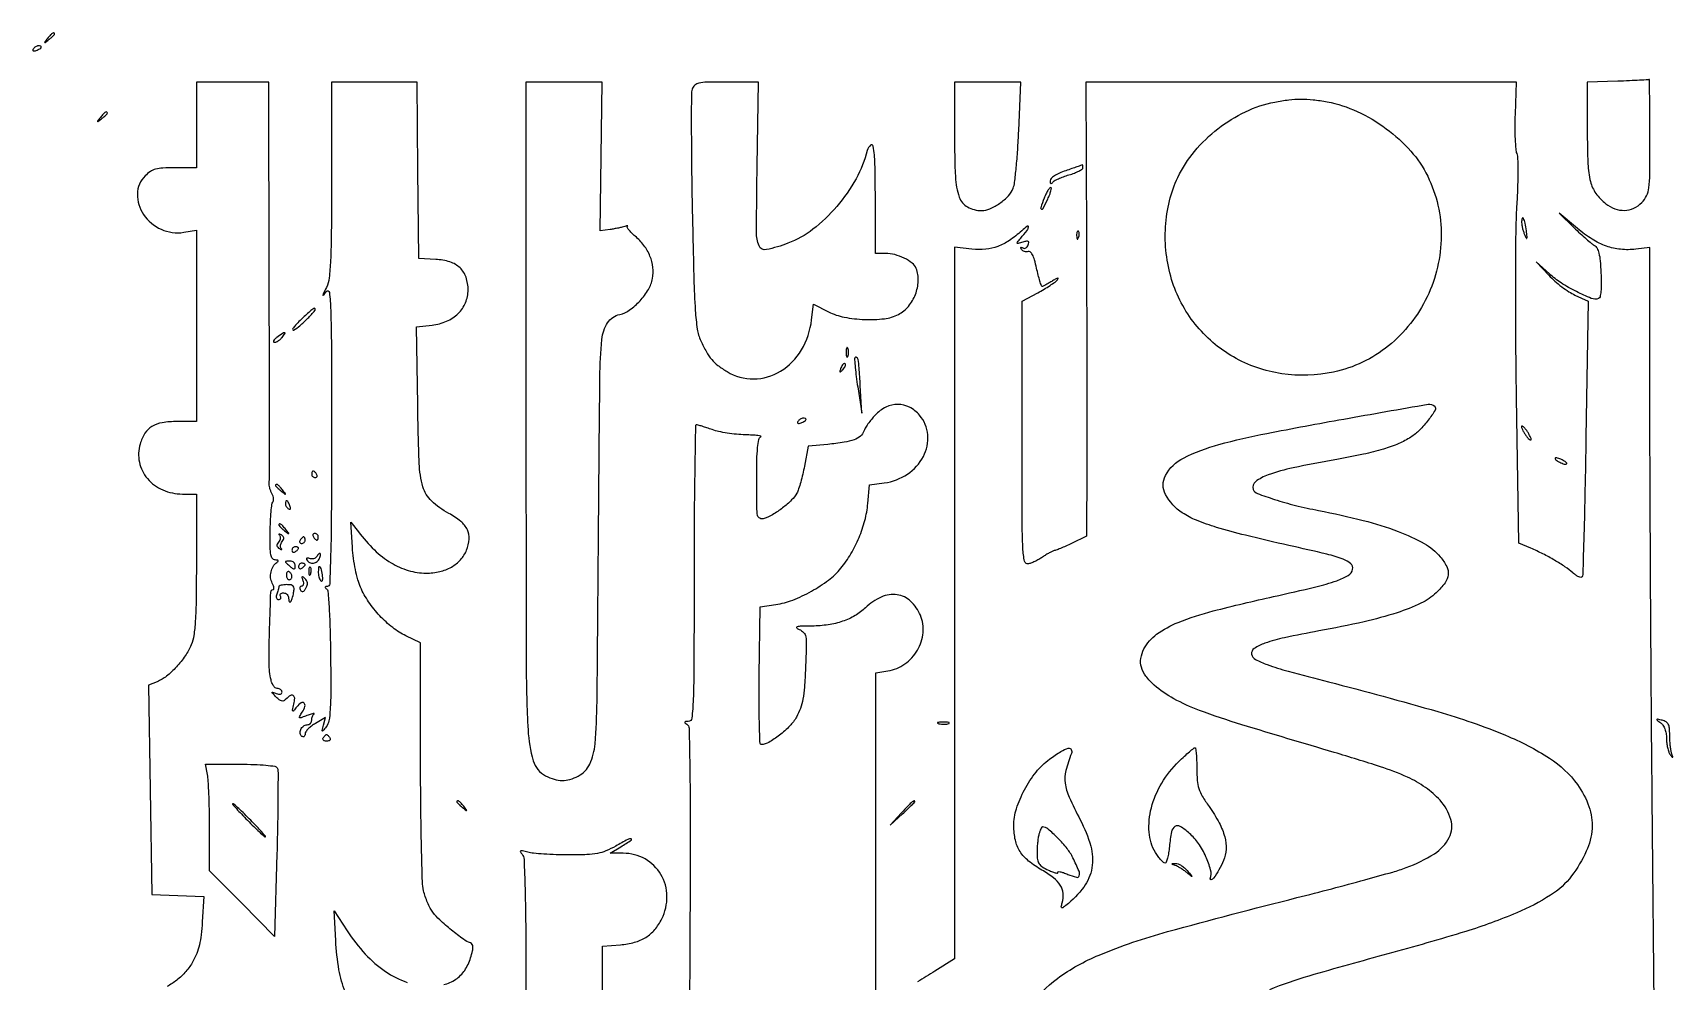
# Model space of a CAD drawing. Extents: x 130 to 894, y 104 to 894.
# Drawn here: x 130.4 to 628.7, y 606.2 to 893.9 of the extents above; entities that cross this region are included whole.
import ezdxf

# ---------------------------------------------------------------- set-up
doc = ezdxf.new("R2010")
doc.units = 0

msp = doc.modelspace()

# ---------------------------------------------------------------- linework, layer by layer
for points in [[(140.074729, 526.294777, 0.000011), (140.148965, 375.440163, 0.000341)], [(255.042386, 605.140161, 0.090825), (258.690222, 606.747277, 0.095522), (261.405447, 609.469041, 0.075803), (263.186922, 613.229554, 0.011947), (263.780121, 615.396498, 0.062606), (263.925642, 616.621265, 0.140953), (263.711311, 617.347854, 0.172207), (263.156031, 617.781323, -0.077791), (261.024232, 618.883097, -0.013171), (257.389956, 621.6957, -0.014844), (253.860853, 624.75775, -0.047255), (251.776528, 627.077394, -0.038005), (250.979173, 628.344677, -0.019105), (250.160848, 630.049944, -0.018854), (249.445106, 631.887041, -0.026484), (248.957475, 633.577394, -0.049232), (248.594031, 636.367887, -0.001887), (248.307948, 646.823093, -0.003365), (248.09912, 659.213402, -0.002364), (248.023857, 673.160794), (248, 708.821587), (243.563574, 710.969225, -0.054214), (239.568219, 713.469446, -0.038103), (235.66129, 717.06307, -0.037477), (232.267101, 721.294384, -0.046199), (229.80396, 725.710275, -0.036749), (228.982988, 728.009126, -0.017452), (228.251588, 731.068822, -0.016658), (227.681171, 734.464526, -0.017541), (227.349906, 737.83268), (226.866548, 745.5), (229.155642, 742.5, 0.037604), (234.006217, 737.04662, 0.05566), (239.066958, 733.13955, 0.063328), (244.311585, 730.798941, 0.073646), (249.710162, 730.003738, 0.056253), (253.83635, 730.472697, 0.072829), (257.382389, 731.851989, 0.079595), (260.146003, 734.065034, 0.086219), (261.9898, 736.975374, 0.081651), (262.768971, 740.306744, 0.129826), (262.215281, 743.164358, 0.109302), (260.209088, 745.710525, 0.047378), (256.608721, 748.126575, -0.064684), (251.354175, 751.921952, -0.135052), (248.746977, 756.197493, -0.060633), (247.616142, 763.295424, -0.005616), (247.159563, 781.097518), (246.819127, 804.719508), (251.531206, 805.250628, 0.074096), (255.917028, 806.418118, 0.091881), (259.417921, 808.768923, 0.098943), (261.664518, 812.060019, 0.100771), (262.454545, 815.940132, 0.081537), (261.825068, 819.774556, 0.123094), (260.006497, 822.609396, 0.113068), (256.93539, 824.409961, 0.061832), (252.620564, 825.202229), (247.5, 825.5), (247.233667, 852.25), (246.967333, 879), (233.983667, 879), (221, 879), (221, 849.45034, -0.001782), (220.942822, 833.406969, -0.010029), (220.709824, 824.838614, -0.016923), (220.280207, 819.552081, -0.084121), (219.451591, 816.70034, 0.001504), (218.482878, 814.682694, 0.111613), (218.403182, 814.330121, 0.702623), (218.51564, 814.289602, 0.004582), (219.451591, 815.44113, -0.668183), (220.351587, 815.181713, -0.019173), (220.752149, 809.757843, -0.008114), (220.960228, 798.893873, -0.000731), (221, 771.69113, -0.001106), (220.948287, 748.307753, -0.00573), (220.743077, 735.388141, -0.003027), (220.451744, 726.667599, -0.399151), (219.75, 725.984687, 0.04656), (219.28177, 725.935199, 0.268886), (219.10246, 725.776755, 0.273631), (219.152439, 725.545039, 0.047673), (219.5, 725.234687, -0.219214), (219.936317, 724.446475, -0.003558), (220.282838, 719.270567, -0.008027), (220.561895, 712.885796, -0.004147), (220.71638, 704.895151, -0.002708), (220.775903, 694.303335, -0.01517), (220.605065, 688.636075, -0.026308), (220.212502, 685.179288, -0.128123), (219.414601, 683.395151, -0.00312), (218.398067, 682.14229, -0.360919), (218.205133, 682.105148, -0.344403), (218.125789, 682.29029, -0.003006), (218.553243, 683.868574), (219.210043, 686.237148), (216.105022, 684.402966, 0.029693), (214.916482, 683.602113, 0.036177), (213.9121, 682.712949, 0.039172), (213.203667, 681.864219, 0.155546), (213, 681.225375, -0.075197), (212.928932, 680.7555, -0.152153), (212.719079, 680.450211, -0.187227), (212.407418, 680.355022, -0.120537), (212.043674, 680.473008, -0.229753), (211.503739, 681.323682, -0.133563), (211.6904, 682.544967, -0.118429), (212.503947, 683.608538, -0.172186), (213.606989, 684, 0.100772), (214.138581, 684.108239, 0.098336), (214.590803, 684.416146, 0.097527), (214.893742, 684.875977, 0.097331), (215, 685.416667, -0.048401), (215.055599, 685.98968, -0.048623), (215.220313, 686.540398, -0.053132), (215.462435, 686.990042, -0.115703), (215.75, 687.252772, 0.755146), (215.720877, 687.375658, 0.076759), (215.216669, 687.320638, 0.018071), (213.884903, 686.911524, 0.012305), (212.400981, 686.355014, -0.02387), (211.529899, 686.051115, -0.441592), (211.306709, 686.186038, -0.182533), (211.372873, 686.581646, -0.007862), (212.113126, 687.809536, 0.061698), (212.921753, 689.54966, 0.283152), (212.668434, 690.584403, 0.365076), (211.756145, 690.656407, 0.071728), (210.474329, 689.426999, -0.004973), (209.490706, 688.19307, -0.434358), (209.278157, 688.178528, -0.263282), (209.195232, 688.442217, -0.003213), (209.59307, 690.25, 0.046669), (209.827301, 692.044788, 0.264951), (209.397784, 692.866803, 0.294173), (208.521952, 692.866008, 0.053121), (207.192857, 691.792857, -0.077223), (206.510058, 691.293701, -0.167224), (205.874768, 691.200456, -0.120375), (205.173021, 691.518262, -0.031457), (204.242857, 692.346895, -0.002735), (203.099506, 693.514977, -0.196399), (203.000991, 693.760652, -0.514136), (203.131802, 693.852961, -0.006474), (204.25, 693.447049, 0.050295), (204.943769, 693.262004, 0.102778), (205.504069, 693.287059, 0.157346), (205.861574, 693.512023, 0.176037), (206, 693.893011, 0.13049), (205.887918, 694.315164, 0.100657), (205.572686, 694.674822, 0.088488), (205.10113, 694.916719, 0.074502), (204.545313, 695, -0.178035), (203.922157, 695.229151, -0.076549), (203.333916, 695.909058, -0.058721), (202.840958, 696.94771, -0.036958), (202.505732, 698.25, -0.045215), (202.069558, 703.211121, -0.006617), (202.23045, 713.323986, -0.001863), (202.591745, 724.312384, -0.399733), (203.285184, 724.989716, 0.32415), (203.499911, 725.149598, 0.107999), (203.536688, 725.563199, 0.060821), (203.378704, 726.18719, 0.030493), (203.03877, 726.927558, -0.097953), (202.542321, 728.55481, -0.07954), (202.648079, 730.37891, -0.080936), (203.311867, 732.049647, -0.10809), (204.427058, 733.234687, 0.062955), (204.773916, 733.542703, 0.343645), (204.787257, 733.776954, 0.209245), (204.526117, 733.938194, 0.032759), (203.908309, 733.984687, -0.243237), (203.101173, 734.41192, -0.108098), (202.628585, 735.557049, -0.040727), (202.413664, 737.821364, -0.006029), (202.408309, 742.417161, -0.007827), (202.49532, 745.694129, -0.011474), (202.683043, 748.571614, -0.007007), (202.927219, 750.954686, -0.168988), (203.214816, 751.548644, 0.164481), (203.417041, 751.957115, 0.061442), (203.424127, 752.605334, 0.052407), (203.255765, 753.370734, 0.042566), (202.923578, 754.142797, -0.02993), (202.550264, 754.95346, -0.026683), (202.259969, 755.834291, -0.027634), (202.085203, 756.655236, -0.070802), (202.077244, 757.261314, 0.031851), (202.141642, 758.257478, 0.000052), (202.155243, 775.834573, 0.000407), (202.1524, 795.562299, 0.000252), (202.118483, 818.75), (202, 879), (191, 879), (180, 879), (180, 866), (180, 853), (173.454545, 853, 0.012674), (169.795394, 852.907236, 0.053942), (167.638258, 852.5625, 0.079484), (166.040246, 851.839486, 0.050512), (164.454545, 850.545455, 0.19376), (162.114392, 845.050665, 0.155928), (163.962489, 838.846753, 0.137416), (169.347528, 834.322155, 0.147105), (176.150848, 833.408131), (180, 834.023635), (180, 805.011818), (180, 776), (174.222506, 776, 0.038407), (169.650501, 775.648289, 0.097998), (166.540664, 774.516901, 0.11651), (164.416637, 772.431305, 0.067969), (162.931512, 769.165744, 0.12599), (162.708967, 763.665339, 0.123527), (165.150131, 758.688583, 0.115944), (169.809728, 755.233036, 0.101942), (175.75, 754.003738), (180, 754), (180, 732.967881, -0.003028), (179.9337, 722.01984, -0.012616), (179.687375, 715.426401, -0.020311), (179.235743, 711.065221, -0.062919), (178.449319, 708.217881, -0.05189), (176.635688, 704.888846, -0.036003), (173.957749, 701.53975, -0.036613), (170.942047, 698.723958, -0.071499), (168.118714, 697.050005), (165.5, 695.96613), (166, 664.233065), (166.5, 632.5), (174.375919, 632.205669), (182.251838, 631.911338), (181.802934, 624.156779, -0.014711), (181.461572, 620.254026, -0.028873), (180.920805, 617.184704, -0.034455), (180.114192, 614.586428, -0.03555), (178.965105, 612.151702, -0.051809), (176.837073, 609.14272, -0.045279), (174.045192, 606.482717, -0.047978), (171.133195, 604.596295, -0.120314)], [(622.371621, 588.5), (621.685811, 661.915143, -0.000506), (621.423185, 693.444316, -0.000402), (621.201457, 727.486244, -0.000406), (621.046966, 759.039134, -0.001021), (621, 782.042306), (621, 828.754326), (616.739559, 828.274112, -0.053482), (612.112309, 828.249222, -0.060304), (607.77755, 829.227416, -0.055026), (603.491607, 831.310197, -0.034758), (599, 834.597347), (593.5, 839.241849), (598, 834.807086, 0.007104), (599.844174, 833.040588, 0.008042), (601.664143, 831.400037, 0.007426), (603.251681, 830.055634, 0.043253), (604.15453, 829.436161, -0.145463), (604.968582, 828.591576, -0.061106), (605.524089, 827.097787, -0.03678), (605.902104, 824.761979, -0.010385), (606.145983, 821.080484, -0.010619), (606.223022, 817.890136, -0.024707), (606.111896, 815.501888, -0.027153), (605.856719, 813.815695, -0.267242), (605.397454, 813.299151, -0.178153), (603.21536, 813.366506, -0.020883), (598.70521, 815.408946, -0.025897), (594.053079, 818.064967, -0.043663), (590.5, 820.810134), (586.5, 824.5), (590.34764, 820.357845, 0.025531), (592.11715, 818.637913, 0.01829), (594.25674, 816.895064, 0.018539), (596.422504, 815.38165, 0.037319), (598.252147, 814.386298), (602.309013, 812.556906), (601.606986, 771.106072, -0.001072), (601.302676, 755.157706, -0.001737), (600.967768, 741.599376, -0.000238), (600.622559, 729.5516, -0.13187), (600.41675, 728.865299, -0.299817), (600.067102, 728.702973, -0.065473), (599.396234, 728.894934, -0.048034), (598.545196, 729.365893, -0.028573), (597.628223, 730.07546, 0.029883), (595.228716, 731.922213, 0.016495), (592.098729, 733.898611, 0.015547), (588.552627, 735.831891, 0.015203), (584.867, 737.556418), (581.234001, 739.123531), (580.529726, 783.311765, -0.002182), (580.322254, 801.240039, -0.002417), (580.281147, 818.568549, -0.00224), (580.383825, 833.356656, -0.012489), (580.672482, 841.283295, 0.006482), (580.936093, 846.724151, 0.008653), (581.025813, 851.668904, 0.006396), (580.976541, 855.789839, 0.083937), (580.685864, 857.283295, -0.070355), (580.377148, 858.668818, -0.009047), (580.192244, 861.713192, -0.010424), (580.113125, 865.355008, -0.00852), (580.176108, 869.250976), (580.5, 879.001951), (515.165348, 879.000976), (449.830696, 879), (450.039506, 831.25, -0.000364), (450.111801, 811.41744, -0.000349), (450.156409, 791.313437, -0.000345), (450.171112, 773.583996, -0.001265), (450.14425, 762.348933), (450.040185, 741.197866), (445.555078, 739.026663, -0.005725), (443.779909, 738.192271, -0.007763), (442.156881, 737.48219, -0.005463), (440.787201, 736.92563, -0.08196), (440.284985, 736.817808, 0.098298), (439.840819, 736.707278, 0.013921), (438.996214, 736.280687, 0.015413), (438.014723, 735.710395, 0.012576), (437, 735.042182, -0.020645), (435.896349, 734.34067, -0.016207), (434.646875, 733.670181, -0.016492), (433.442543, 733.122043, -0.038238), (432.5, 732.812099, -0.425), (431.271798, 733.586371, -0.038544), (430.759405, 737.582572, -0.011956), (430.534988, 746.02872, -0.000663), (430.5, 772.402125), (430.5, 812.484258), (435.274888, 815.067017, 0.010191), (437.192756, 816.155494, 0.011152), (439.00703, 817.290168, 0.01065), (440.513184, 818.326122, 0.053351), (441.274888, 819.008335, 0.08918), (441.510891, 819.388213, 0.600633), (441.400657, 819.518095, 0.074231), (440.836815, 819.303983, 0.01099), (439.785183, 818.683447, -0.007097), (438.71147, 818.03856, -0.009894), (437.731701, 817.494513, -0.006704), (436.901821, 817.069098, -0.115582), (436.6069, 817, -0.322892), (436.385378, 817.159706, -0.005814), (435.915235, 818.628049, -0.012061), (435.412016, 820.417572, -0.00746), (434.903122, 822.542293, 0.01459), (434.26941, 825.03096, 0.047024), (433.64849, 826.620056, 0.088944), (433.018861, 827.458871, 0.286441), (432.36343, 827.585967, -0.08734), (431.815269, 827.47931, -0.079408), (431.244074, 827.560125, -0.081265), (430.737985, 827.811628, -0.098779), (430.377517, 828.198182, -0.03414), (430.162969, 828.60499, -0.277625), (430.188042, 828.805275, -0.33483), (430.364162, 828.851835, -0.041482), (430.740707, 828.660252, 0.142138), (431.187425, 828.536047, 0.12405), (431.657881, 828.660208, 0.102551), (432.081453, 829.023737, 0.072813), (432.388923, 829.571134, 0.055249), (432.586212, 830.324817, 0.318708), (432.409431, 830.671611, 0.177461), (431.893648, 830.739592, 0.020378), (430.743708, 830.43249, -0.006786), (429.315043, 830.009036, -0.349873), (429.065457, 830.114132, -0.303731), (429.09171, 830.403031, -0.005831), (430.097896, 831.617099, 0.011026), (432.020602, 833.986734, 0.131734), (432.473248, 835.064428, 0.666276), (432.112937, 835.27603, 0.02312), (430.404662, 833.864162, -0.035225), (426.658228, 830.917349, -0.060871), (423.136754, 829.10866, -0.065574), (419.473965, 828.282161, -0.048492), (415.315868, 828.306849), (410, 828.855494), (410, 720.902333), (410, 612.949171), (404.043753, 609.224585, -0.003472), (398.82665, 606.012382, -0.009394)], [(432.824669, 598.054219, -0.094222), (441.262979, 607.041532, -0.059418), (453.859964, 614.092853, -0.030813), (474.664063, 621.218899, -0.005681), (513.891701, 631.529975, 0.002627), (524.490525, 634.246793, 0.00308), (534.511455, 636.937718, 0.002715), (542.952533, 639.309612, 0.018903), (547.025921, 640.646675, 0.050285), (555.603153, 644.847761, 0.13795), (560.11182, 649.778734, 0.191629), (560.593601, 655.248523, 0.111433), (557.313455, 661.074803, 0.057005), (552.901195, 664.961834, 0.045916), (547.401615, 668.085482, 0.027799), (539.22132, 671.250707, 0.006577), (525.236154, 675.58377, -0.001985), (497.163775, 683.999746, -0.015694), (484.305005, 688.355747, -0.03468), (476.570711, 691.877989, -0.056024), (470.642616, 696.008925, -0.048196), (468.060886, 698.758392, -0.095288), (466.716476, 701.420682, -0.10978), (466.556531, 704.131268, -0.079543), (467.506668, 707.012895, -0.118602), (471.342624, 711.445612, -0.059441), (477.873802, 715.035704, -0.033526), (488.526769, 718.528571, -0.007834), (506.82209, 722.892218, 0.003894), (519.605761, 725.835011, 0.024791), (525.998336, 727.698287, 0.051536), (529.493621, 729.327481, 0.213506), (530.798102, 731.190142, 0.266224), (530.224038, 732.86543, 0.09108), (527.936873, 734.232178, 0.030829), (523.000319, 735.734041, 0.003405), (511.488546, 738.39168, -0.00462), (498.297949, 741.470659, -0.014601), (489.547361, 743.871316, -0.021536), (483.427116, 746.036411, -0.050422), (479.135087, 748.291906, -0.123188), (474.036184, 753.864367, -0.252224), (474.026016, 759.615258, -0.155354), (479.504285, 764.929277, -0.04959), (490.248102, 769.008126, -0.017341), (504.775125, 772.395129, -0.004636), (528.108774, 776.764431, -0.000845), (553.703482, 781.267341, -0.244149), (555.696735, 780.636598, -0.34906), (555.835138, 779.42485, -0.024747), (553.757891, 776.436455, -0.031461), (551.095687, 773.399989, -0.052006), (548.455544, 771.246778, -0.04581), (544.820637, 769.314085, -0.026197), (540.139252, 767.633044, -0.02014), (534.058908, 766.066911, -0.009163), (526, 764.487802, 0.00752), (512.743347, 761.935404, 0.034663), (505.222005, 759.816944, 0.074387), (501.340614, 757.734945, 0.335934), (500.669886, 755.417879, 0.213791), (501.910413, 754.182921, 0.012331), (507.097244, 752.364197, 0.017511), (513.445967, 750.555304, 0.013389), (520.5, 749.009166, -0.014999), (534.030733, 745.997728, -0.028703), (544.637938, 742.642247, -0.035993), (552.51523, 738.974837, -0.091154), (557.369739, 734.972437, -0.056012), (559.341653, 732.011984, -0.147062), (559.802924, 729.528784, -0.133511), (558.829834, 727.048069, -0.042799), (556.18241, 724.058742, -0.079938), (551.525228, 720.866459, -0.03148), (544.278624, 717.985338, -0.023579), (534.255177, 715.229251, -0.009991), (520.590396, 712.442148, 0.006924), (510.177748, 710.384789, 0.03116), (504.201518, 708.722981, 0.059579), (500.923631, 707.129326, 0.307325), (500.173042, 705.368365, 0.225596), (501.332166, 703.80231, 0.036435), (504.896, 702.223505, 0.020031), (511.206339, 700.242901, 0.003338), (523.5, 697.006752, -0.007525), (556.669723, 687.977547, -0.027651), (577.197719, 680.805726, -0.044753), (590.524288, 673.85343, -0.09367), (598.992604, 665.851513, -0.071575), (602.516253, 659.148919, -0.101333), (603.448261, 652.493144, -0.093034), (601.697816, 645.591329, -0.052287), (597.248765, 638.142113, -0.092433), (590.882797, 632.287489, -0.03939), (580.577387, 626.915854, -0.026039), (565.127423, 621.28156, -0.008204), (541.5, 614.456212, 0.004159), (517.551541, 607.747513, 0.026167), (505.565072, 603.591291, 0.053731)], [(386.167977, 597.809179), (386.133421, 648.784686), (386.098865, 699.760193), (389.836925, 700.357933, 0.115203), (394.937025, 702.442199, 0.106404), (398.762048, 706.619276, 0.108444), (400.482752, 711.929181, 0.123944), (399.690335, 717.197321, 0.106322), (396.712571, 721.478087, 0.154895), (392.591494, 723.437499, 0.141708), (387.811203, 722.73915, 0.083923), (383, 719.48943, -0.057854), (379.847212, 717.112839, -0.050161), (376.081929, 715.385475, -0.045766), (371.718278, 714.324973, -0.034226), (366.782119, 713.936614, 0.004635), (363.485848, 713.872794, 0.056492), (362.237619, 713.694992, 0.594229), (362.157818, 713.374607, 0.090715), (362.87783, 712.92155, -0.108978), (364.23415, 711.998012, -0.14919), (364.885626, 710.682099, -0.047889), (365.053929, 708.203516, -0.003318), (364.811864, 701.198534, -0.007683), (364.48287, 695.386387, -0.027686), (364.011987, 691.706473, -0.041203), (363.260919, 688.938759, -0.041195), (362.066148, 686.331483, -0.064528), (360.040474, 683.615959, -0.034883), (356.931255, 680.826339, -0.033478), (353.67604, 678.625022, -0.132405), (351.363845, 677.999036, -0.404543), (351.017711, 678.333143, -0.001672), (350.838353, 684.135709, -0.006461), (350.739647, 690.879856, -0.003874), (350.787996, 698.89119), (351.075991, 719.784308), (355.787996, 720.480209, 0.055838), (360.931001, 721.838381, 0.034553), (366.595403, 724.496948, 0.034667), (371.798866, 727.885376, 0.059522), (375.526211, 731.466682, 0.038052), (378.59686, 735.856306, 0.034851), (381.069154, 740.788338, 0.035102), (382.816394, 745.976986, 0.040146), (383.724554, 751.131642), (384.256313, 756.763284), (388.713311, 757.374183, 0.112725), (395.753124, 760.029773, 0.127074), (400.57949, 765.392765, 0.142286), (401.888127, 771.938722, 0.154754), (399.411106, 777.923275, 0.099871), (396.378827, 780.336533, 0.118351), (392.827938, 781.196177, 0.115152), (389.19906, 780.356532, 0.09094), (385.952437, 777.949084, 0.017664), (384.818563, 776.645897, 0.017158), (383.767986, 775.253548, 0.017348), (382.930134, 773.967406, 0.05891), (382.518108, 773.057055, -0.144748), (381.504461, 771.558853, -0.085247), (379.61182, 770.479263, -0.049363), (376.51618, 769.689964, -0.013762), (371.54607, 769.073101), (365.59214, 768.5), (364.491001, 762.5, -0.011553), (363.980703, 760.040884, -0.011631), (363.358366, 757.613503, -0.011507), (362.718761, 755.525513, -0.045086), (362.181502, 754.290648, -0.073345), (360.596001, 752.191594, -0.028838), (357.863787, 749.796231, -0.02901), (354.830817, 747.7028, -0.062891), (352.25, 746.548679, -0.180591), (350.981228, 746.627991, -0.245414), (350.281371, 747.511871, -0.04498), (350.035952, 749.995199, -0.002152), (350, 758.349279, -0.005255), (350.062536, 764.298842, -0.018733), (350.285133, 768.100699, -0.022615), (350.639315, 770.592997, -0.255577), (351.25, 771.337719, 0.70572), (351.241563, 771.539248, 0.042165), (350.370313, 771.730026, 0.019462), (348.720804, 771.882825, 0.008245), (346.5, 771.964945, -0.019139), (343.909973, 772.117269, -0.01453), (341.0875, 772.47501, -0.014752), (338.455907, 772.966488, -0.032925), (336.5, 773.528836, 0.005213), (334.913278, 774.081852, 0.006871), (333.454688, 774.551001, 0.005122), (332.227387, 774.913517, 0.064312), (331.75, 774.984944, 0.414889), (331.44266, 774.689019, 0.000274), (331.220312, 761.776827, 0.002606), (331.053893, 747.25422, 0.001562), (331, 730, -0.00072), (330.959958, 702.207736, -0.008994), (330.740193, 691.678486, -0.015792), (330.337823, 685.975503, -0.38213), (329.25, 684.984687, 0.019475), (328.445918, 684.946307, 0.239571), (328.193086, 684.788877, 0.370395), (328.232324, 684.554472, 0.03247), (328.75807, 684.170682, -0.249981), (329.466454, 682.919634, -0.00214), (329.706523, 671.499536, -0.004423), (329.838848, 654.735021, -0.000856), (329.75807, 624.435995, -0.000484), (329.555529, 586.549819, -0.007562)], [(303.095087, 582.134419), (303.198939, 616.768837), (308.640941, 617.22013, 0.046407), (312.931059, 617.980807, 0.072974), (316.351529, 619.483423, 0.077493), (319.05431, 621.826768, 0.05984), (321.201968, 625.088454, 0.119422), (322.776725, 631.967676, 0.130393), (320.938425, 638.558574, 0.133337), (316.122, 643.269846, 0.127531), (309.5, 645), (305.5, 645.007476), (308.75, 646.98904, 0.006453), (311.964212, 649.006141, 0.699621), (311.883592, 649.360851, 0.156045), (310.871725, 649.173346, 0.005201), (307.25, 647.179604, -0.028544), (304.274715, 645.71826, -0.053452), (301.710256, 644.945516, -0.038055), (298.512264, 644.592962, -0.008432), (293, 644.5, -0.007744), (289.148461, 644.559659, -0.008589), (285.431514, 644.738784, -0.008063), (282.270211, 644.996865, -0.043407), (280.575368, 645.312882, 0.008065), (278.949369, 645.736687, 0.141899), (278.411084, 645.713485, 0.477775), (278.309549, 645.439069, 0.038941), (278.817054, 644.720437, -0.164838), (279.419357, 643.148883, -0.003064), (279.716492, 634.181164, -0.005328), (279.922036, 621.601004, -0.00146), (279.976801, 601.767647, -0.001059)], [(225.219489, 602.909243, -0.056047), (223.26974, 609.669344, -0.028243), (222.273415, 618.5), (221.769983, 627.5), (225.707951, 621.5, 0.041486), (231.263736, 614.396409, 0.056965), (237.40751, 609.112149, 0.064413), (243.908953, 605.827002, 0.081372)]]:
    msp.add_lwpolyline(points, format="xyb")
for points in [[(134.872445, 892.25, 0.001576), (133.99236, 891.120493, 0.377591), (134, 891, 0.377591), (134.120493, 890.99236, 0.001576), (135.25, 891.872445, 0.012436), (135.920402, 892.425681, 0.017649), (136.485938, 892.952641, 0.013803), (136.91885, 893.410139, 0.184603), (137, 893.622445, 0.307699), (136.806605, 893.90695, 0.241985), (136.426111, 893.869516, 0.065617), (135.76332, 893.306759, 0.017685)], [(130.507079, 889.011454, 0.1144), (130.393111, 888.674071, 0.32948), (130.512472, 888.474315, 0.155351), (130.868281, 888.443138, 0.036408), (131.448062, 888.618443, 0.029964), (132.51997, 889.105273, 0.168622), (132.942608, 889.558518, 0.444011), (132.798253, 889.882327, 0.079093), (132.059017, 890, 0.088797), (131.65395, 889.927491, 0.053277), (131.21498, 889.709615, 0.051183), (130.810572, 889.389589, 0.061454)], [(280, 777.45034, 0.000471), (280.071022, 702.011455, 0.013211), (280.626489, 682.391429, 0.057225), (282.216465, 673.075782, 0.205359), (285.967267, 668.516927, 0.044561), (288.592187, 667.443498, 0.072818), (290.963661, 667.075995, 0.074), (293.313875, 667.405669, 0.047575), (295.872493, 668.434063, 0.167365), (299.332822, 672.06103, 0.086358), (300.951672, 678.197157, 0.018851), (301.566164, 691.000092, 0.000685), (302, 739.794503, -0.000583), (302.431419, 789.456239, -0.020925), (303.025209, 800.931924, -0.120862), (304.778458, 805.982932, -0.199114), (308.446375, 808.508778, 0.10386), (311.458099, 809.842718, 0.051359), (314.598793, 812.633945, 0.050901), (317.157555, 816.071338, 0.088415), (318.41318, 819.3889, 0.076596), (318.523335, 822.771734, 0.067307), (317.63213, 826.194027, 0.06378), (315.800551, 829.418674, 0.056899), (313.151955, 832.218685, -0.018285), (312.007625, 833.255347, -0.033168), (311.164077, 834.19445, -0.040728), (310.674187, 834.935497, -0.411012), (310.76598, 835.258098, 0.117362), (310.873346, 835.357583, 0.633034), (310.843757, 835.407071, 0.045821), (310.539522, 835.349074, 0.008719), (310, 835.183722, -0.021435), (309.222427, 834.966877, -0.007008), (308.059375, 834.712791, -0.006969), (306.758575, 834.466487, -0.007813), (305.5, 834.266515), (302.5, 833.837796), (302.786511, 856.418898), (303.073023, 879), (291.536511, 879), (280, 879)], [(330.444509, 876.825163, 0.076069), (330.182337, 875.152638, 0.001083), (330.167334, 864.985856, 0.002976), (330.245793, 853.174943, 0.001954), (330.470245, 839.575163, 0.001334), (330.937559, 819.330267, 0.009947), (331.376475, 809.720147, 0.020342), (331.983902, 804.022673, 0.071618), (333.03466, 800.5, 0.019154), (334.768553, 797.096512, 0.049084), (336.345051, 794.829165, 0.053307), (338.252553, 793.021163, 0.02617), (341.017684, 791.130319, 0.140604), (349.08614, 788.914012, 0.135601), (357.229882, 791.263365, 0.122686), (363.596903, 797.748283, 0.103918), (366.671429, 806.873547), (367.232429, 811.610311), (371.785692, 809.305155, 0.069404), (376.57967, 807.662778, 0.038617), (382.726831, 806.957224, 0.038741), (388.737777, 807.199969, 0.090104), (393.032733, 808.516927, 0.101187), (396.04958, 810.951233, 0.081158), (398.156986, 814.562795, 0.081329), (399.00225, 818.649687, 0.102369), (398.378819, 822.455198, 0.137074), (397.184309, 824.063382, 0.051587), (394.781374, 825.5579, 0.049318), (391.868679, 826.63688, 0.06414), (389.04966, 827), (386, 827), (386, 844, 0.005794), (385.880463, 854.315079, 0.03702), (385.373341, 859.516921, 0.578855), (384.519673, 859.828686, 0.158552), (383.536471, 858.25, -0.066929), (380.149135, 849.674452, -0.04921), (374.303294, 841.27799, -0.049899), (367.057027, 834.327721, -0.076854), (359.497068, 830.084787, -0.034498), (352.978111, 828.146153, -0.368127), (350.713566, 829.340619, -0.09674), (349.94318, 833.4105, -0.002144), (350.145924, 853.5), (350.51263, 879), (340.823703, 879, 0.004455), (334.880343, 878.947045, 0.047218), (332.475065, 878.676073, 0.13443), (331.21388, 878.02938, 0.131347)], [(410, 862.95034, 0.010756), (410.274475, 850.192115, 0.075309), (411.467331, 844.099922, 0.179677), (413.974638, 841.118596, 0.129717), (418.213753, 840, 0.105061), (420.782356, 840.545743, 0.04875), (423.762505, 842.236782, 0.048678), (426.374266, 844.485448, 0.099811), (427.811383, 846.758843, 0.061175), (428.254339, 848.549049, 0.00585), (428.742923, 853.027598, 0.007389), (429.185553, 858.401041, 0.005764), (429.512752, 864.25), (430.167422, 879), (420.083711, 879), (410, 879)], [(611.25, 879.254932), (602, 878.924948), (602, 864.412814, 0.009233), (602.188847, 854.186683, 0.052416), (602.956607, 848.803455, 0.094056), (604.613753, 845.227588, 0.070807), (607.614879, 842.088296, 0.078387), (610.378462, 840.542237, 0.097079), (613.283785, 840.073209, 0.10008), (616.083201, 840.737507, 0.088458), (618.545455, 842.454545, 0.084595), (619.976003, 844.472805, 0.081607), (620.680052, 846.87618, 0.028435), (620.952016, 851.037573, 0.002101), (621, 862.454545, 0.001336), (620.982063, 869.168256, 0.002269), (620.926563, 874.785057, 0.00027), (620.852364, 879.745361, 0.629798), (620.75, 879.792458, -0.159749), (620.524861, 879.703565, -0.000676), (617.85625, 879.548948, -0.003209), (614.814022, 879.396396, -0.002006)], [(523.11351, 872.99472, -0.062768), (532.183855, 870.090456, -0.050591), (540.988564, 864.856298, -0.051143), (548.460884, 858.038367, -0.068546), (553.573511, 850.436827, -0.116689), (557.684922, 832.296427, -0.110021), (553.382389, 813.80494, -0.110579), (541.666804, 798.957381, -0.118902), (525.028467, 791.006041, -0.089236), (509.291773, 790.516279, -0.093529), (494.65222, 795.586427, -0.094835), (483.020875, 805.564173, -0.094728), (475.890234, 819.13547, -0.045256), (474.26119, 826.992669, -0.04376), (474.045989, 835.105141, -0.044655), (475.235524, 842.965522, -0.05208), (477.778038, 850.073659, -0.061903), (482.860053, 857.981005, -0.05382), (489.945305, 864.829243, -0.053937), (498.311466, 869.994141, -0.062834), (507.176294, 872.929997, -0.017995), (511.459174, 873.613796, -0.029577), (515.120389, 873.845486, -0.029464), (518.793281, 873.643829, -0.017689)], [(150.872445, 868.25, 0.001576), (149.99236, 867.120493, 0.377591), (150, 867, 0.377591), (150.120493, 866.99236, 0.001576), (151.25, 867.872445, 0.012436), (151.920402, 868.425681, 0.017649), (152.485938, 868.952641, 0.013803), (152.91885, 869.410139, 0.184603), (153, 869.622445, 0.307699), (152.806605, 869.90695, 0.241985), (152.426111, 869.869516, 0.065617), (151.76332, 869.306759, 0.017685)], [(443.755249, 852.103572, 0.02306), (441.822037, 851.349237, 0.040545), (440.316684, 850.528452, 0.050678), (439.315607, 849.716434, 0.20134), (439.020562, 849, 0.035762), (439.065647, 848.424656, 0.222644), (439.225374, 848.184981, 0.327638), (439.458219, 848.205622, 0.059578), (439.765313, 848.548685, -0.113666), (440.298237, 849.028806, -0.019075), (441.532623, 849.653997, -0.02003), (443.068977, 850.286633, -0.016592), (444.75, 850.838826, 0.019501), (446.378281, 851.384207, 0.028936), (447.751562, 851.997564, 0.028326), (448.763599, 852.596729, 0.24992), (449, 853.040142, 0.024745), (448.98227, 853.39818, 0.049846), (448.926562, 853.675028, 0.086951), (448.845241, 853.834472, 0.380843), (448.75, 853.853572, -0.047697), (448.551537, 853.761464, -0.00055), (447.179667, 853.279109, -0.001678), (445.591808, 852.72875, -0.001094)], [(437.236628, 843.815943, 0.006544), (436.165339, 840.861296, 0.431294), (436.390451, 840.428508, 0.358663), (436.894522, 840.648767, 0.006282), (438.304597, 843.512557, 0.016859), (438.888156, 844.850609, 0.03136), (439.254527, 845.975564, 0.038847), (439.397374, 846.785895, 0.442869), (439.203059, 847, 0.230675), (438.837759, 846.821997, 0.027684), (438.310029, 846.064683, 0.02843), (437.752676, 845.035685, 0.019662)], [(582.070285, 836.416667, 0.033859), (582.162243, 835.538588, 0.018335), (582.387387, 834.475521, 0.018189), (582.697114, 833.405443, 0.027282), (583.051082, 832.5, 0.018954), (583.505835, 831.59383, 0.641362), (583.688361, 831.607139, 0.115504), (583.750392, 832.091151, 0.00475), (583.553174, 833.844289, 0.022287), (583.155538, 836.216348, 0.078229), (582.601791, 837.657717, 0.661444), (582.217015, 837.610971, 0.079617)], [(447.078947, 832.416667, 0.018894), (447.137993, 831.670344, 0.168741), (447.279315, 831.37858, 0.470617), (447.461564, 831.395823, 0.054073), (447.683114, 831.8125, 0.051402), (447.839148, 832.359369, 0.05415), (447.876576, 832.916927, 0.060344), (447.797407, 833.402231, 0.126455), (447.604167, 833.729167, 0.296942), (447.385309, 833.77538, 0.208169), (447.200665, 833.592839, 0.077125), (447.089945, 833.112848, 0.028489)], [(211.5, 806.683513, 0.010515), (210.084798, 805.212391, 0.036408), (209.2625, 804.179179, 0.274072), (209.240532, 803.838658, 0.419113), (209.5, 803.756553, 0.056241), (211.429355, 805.075492, 0.021313), (213.810425, 807.314371, 0.012632), (215.978441, 809.649604, 0.427317), (215.92061, 810.331194, 0.346866), (215.620198, 810.334417, 0.008215), (214.448554, 809.399559, 0.014548), (213.063823, 808.18754, 0.008916)], [(204.44113, 801.531803, 0.027143), (203.769683, 800.964145, 0.079596), (203.401426, 800.485547, 0.239048), (203.393102, 800.184973, 0.282417), (203.627555, 800.031803, 0.10323), (204.148241, 800.125226, 0.042752), (204.789577, 800.449967, 0.039927), (205.440337, 800.928422, 0.041094), (206, 801.5, 0.021517), (206.886548, 802.66693, 0.598434), (206.748487, 802.937471, 0.158883), (206.106054, 802.742445, 0.009424)], [(377.157895, 797, 0.017491), (377.189089, 796.10856, 0.078554), (377.306058, 795.601562, 0.447206), (377.474999, 795.540618, 0.174857), (377.662281, 795.75, 0.057986), (377.818615, 796.320008, 0.037979), (377.87034, 797, 0.037979), (377.818615, 797.679992, 0.057986), (377.662281, 798.25, 0.174857), (377.474999, 798.459382, 0.447206), (377.306058, 798.398438, 0.078554), (377.189089, 797.89144, 0.017491)], [(375.564293, 792.293128, 0.008399), (375.21821, 791.336218, 0.286372), (375.270328, 791.111181, 0.400052), (375.463552, 791.106486, 0.011214), (376.124088, 791.733333, 0.043285), (376.558688, 792.246577, 0.063152), (376.837219, 792.768815, 0.082976), (376.927901, 793.220211, 0.20742), (376.806872, 793.526461, 0.278911), (376.538684, 793.59249, 0.120343), (376.210949, 793.395085, 0.070189), (375.866277, 792.940734, 0.036269)], [(379.803744, 795.316531, 0.132895), (379.689074, 794.713263, 0.004949), (379.890078, 792.389856, 0.008665), (380.20537, 789.624497, 0.005952), (380.654473, 786.5), (381.901729, 778.5), (381.426079, 786.941452, 0.00402), (381.080662, 792.303654, 0.029752), (380.744128, 794.841153, 0.211529), (380.309371, 795.465515, 0.441887)], [(362.507079, 776.011454, 0.1144), (362.393111, 775.674071, 0.32948), (362.512472, 775.474315, 0.155351), (362.868281, 775.443138, 0.036408), (363.448062, 775.618443, 0.029964), (364.51997, 776.105273, 0.168622), (364.942608, 776.558518, 0.444011), (364.798253, 776.882327, 0.079093), (364.059017, 777, 0.088797), (363.65395, 776.927491, 0.053277), (363.21498, 776.709615, 0.051183), (362.810572, 776.389589, 0.061454)], [(582.031803, 774.44113, 0.08984), (582.137147, 773.954015, 0.021922), (582.485547, 773.20625, 0.021763), (582.967477, 772.371088, 0.02017), (583.531803, 771.55887, 0.020752), (584.09506, 770.875104, 0.058084), (584.559375, 770.464404, 0.190929), (584.835289, 770.399555, 0.38158), (584.968197, 770.55887, 0.08984), (584.862853, 771.045985, 0.021922), (584.514453, 771.79375, 0.021763), (584.032523, 772.628912, 0.02017), (583.468197, 773.44113, 0.020752), (582.90494, 774.124896, 0.058084), (582.440625, 774.535596, 0.190929), (582.164711, 774.600445, 0.38158)], [(593, 764, 0.026766), (593.647707, 763.628962, 0.024204), (594.353125, 763.315379, 0.024967), (595.012663, 763.096832, 0.067616), (595.5, 763.030626, 0.190341), (595.732273, 763.122372, 0.335455), (595.765625, 763.315379, 0.102785), (595.514186, 763.625641, 0.027796), (595, 764, 0.026766), (594.352293, 764.371038, 0.024204), (593.646875, 764.684621, 0.024967), (592.987337, 764.903168, 0.067616), (592.5, 764.969374, 0.190341), (592.267727, 764.877628, 0.335455), (592.234375, 764.684621, 0.102785), (592.485814, 764.374359, 0.027796)], [(215, 760, 0.105053), (215.081062, 759.618444, 0.099167), (215.311086, 759.29375, 0.09642), (215.654762, 759.076123, 0.093332), (216.059017, 759, 0.108972), (216.413961, 759.078288, 0.182303), (216.6254, 759.29375, 0.161196), (216.656512, 759.6179, 0.082592), (216.5, 760, 0.029505), (216.231006, 760.382774, 0.035638), (215.933975, 760.70625, 0.038439), (215.65171, 760.934461, 0.151918), (215.440983, 761, 0.210953), (215.272352, 760.92554, 0.081139), (215.129539, 760.70625, 0.061769), (215.032345, 760.382849, 0.042167)], [(204, 756.622445, 0.184603), (204.08115, 756.410139, 0.013803), (204.514062, 755.952641, 0.017649), (205.079598, 755.425681, 0.012436), (205.75, 754.872445, 0.001576), (206.879507, 753.99236, 0.377591), (207, 754, 0.377591), (207.00764, 754.120493, 0.001576), (206.127555, 755.25, 0.017685), (205.23668, 756.306759, 0.065617), (204.573889, 756.869516, 0.241985), (204.193395, 756.90695, 0.307699)], [(207, 751.059017, 0.088797), (207.072509, 750.65395, 0.053277), (207.290385, 750.21498, 0.051183), (207.610411, 749.810572, 0.061454), (207.988546, 749.507079, 0.1144), (208.325929, 749.393111, 0.32948), (208.525685, 749.512472, 0.155351), (208.556862, 749.868281, 0.036408), (208.381557, 750.448062, 0.029964), (207.894727, 751.51997, 0.168622), (207.441482, 751.942608, 0.444011), (207.117673, 751.798253, 0.079093)], [(205, 744.622445, 0.184603), (205.08115, 744.410139, 0.013803), (205.514062, 743.952641, 0.017649), (206.079598, 743.425681, 0.012436), (206.75, 742.872445, 0.001576), (207.879507, 741.99236, 0.377591), (208, 742, 0.377591), (208.00764, 742.120493, 0.001576), (207.127555, 743.25, 0.017685), (206.23668, 744.306759, 0.065617), (205.573889, 744.869516, 0.241985), (205.193395, 744.90695, 0.307699)], [(205.241324, 741.502335, -0.136349), (205.445717, 741.094972, -0.084493), (205.459419, 740.556336, -0.073475), (205.284906, 739.971191, -0.064137), (204.942766, 739.431037, 0.057258), (204.539797, 738.813732, 0.149196), (204.452194, 738.29636, 0.161204), (204.669558, 737.844229, 0.070019), (205.201442, 737.428702, 0.016746), (205.67047, 737.17859, 0.145908), (205.900785, 737.139852, 0.539115), (205.949252, 737.237981, 0.051532), (205.758676, 737.497665, -0.136349), (205.554283, 737.905028, -0.084493), (205.540581, 738.443664, -0.073475), (205.715094, 739.028809, -0.064137), (206.057234, 739.568963, 0.057258), (206.460203, 740.186268, 0.149196), (206.547806, 740.70364, 0.161204), (206.330442, 741.155771, 0.070019), (205.798558, 741.571298, 0.016746), (205.32953, 741.82141, 0.145908), (205.099215, 741.860148, 0.539115), (205.050748, 741.762019, 0.051532)], [(209, 736.940983, 0.108972), (209.078288, 736.586039, 0.182303), (209.29375, 736.3746, 0.161196), (209.6179, 736.343488, 0.082592), (210, 736.5, 0.029505), (210.382774, 736.768994, 0.035638), (210.70625, 737.066025, 0.038439), (210.934461, 737.34829, 0.151918), (211, 737.559017, 0.210953), (210.92554, 737.727648, 0.081139), (210.70625, 737.870461, 0.061769), (210.382849, 737.967655, 0.042167), (210, 738, 0.105053), (209.618444, 737.918938, 0.099167), (209.29375, 737.688914, 0.09642), (209.076123, 737.345238, 0.093332)], [(211.5, 740, 0.082592), (211.343488, 739.6179, 0.161196), (211.3746, 739.29375, 0.182303), (211.586039, 739.078288, 0.108972), (211.940983, 739, 0.093332), (212.345238, 739.076123, 0.09642), (212.688914, 739.29375, 0.099167), (212.918938, 739.618444, 0.105053), (213, 740, 0.042167), (212.967655, 740.382849, 0.061769), (212.870461, 740.70625, 0.081139), (212.727648, 740.92554, 0.210953), (212.559017, 741, 0.151918), (212.34829, 740.934461, 0.038439), (212.066025, 740.70625, 0.035638), (211.768994, 740.382774, 0.029505)], [(215.5, 741, 0.029505), (215.768994, 740.617226, 0.035638), (216.066025, 740.29375, 0.038439), (216.34829, 740.065539, 0.151918), (216.559017, 740, 0.210953), (216.727648, 740.07446, 0.081139), (216.870461, 740.29375, 0.061769), (216.967655, 740.617151, 0.042167), (217, 741, 0.105053), (216.918938, 741.381556, 0.099167), (216.688914, 741.70625, 0.09642), (216.345238, 741.923877, 0.093332), (215.940983, 742, 0.108972), (215.586039, 741.921712, 0.182303), (215.3746, 741.70625, 0.161196), (215.343488, 741.3821, 0.082592)], [(207, 733.455778, 0.195865), (207.051727, 733.328797, 0.006673), (207.440625, 732.941152, 0.01166), (207.925192, 732.49233, 0.00777), (208.5, 732, 0.01884), (209.304639, 731.381875, 0.191555), (209.70619, 731.284099, 0.3239), (209.937059, 731.506248, 0.044573), (210, 732.210889, 0.102138), (209.885325, 732.766406, 0.098622), (209.559375, 733.239032, 0.097185), (209.072526, 733.555693, 0.096022), (208.5, 733.666667, 0.013205), (207.924929, 733.651476, 0.021718), (207.440625, 733.604718, 0.017379), (207.067362, 733.538941, 0.35419)], [(211, 731.940983, 0.108972), (211.078288, 731.586039, 0.182303), (211.29375, 731.3746, 0.161196), (211.6179, 731.343488, 0.082592), (212, 731.5, 0.029505), (212.382774, 731.768994, 0.035638), (212.70625, 732.066025, 0.038439), (212.934461, 732.34829, 0.151918), (213, 732.559017, 0.210953), (212.92554, 732.727648, 0.081139), (212.70625, 732.870461, 0.061769), (212.382849, 732.967655, 0.042167), (212, 733, 0.105053), (211.618444, 732.918938, 0.099167), (211.29375, 732.688914, 0.09642), (211.076123, 732.345238, 0.093332)], [(216.457866, 734.931826, -0.113659), (216.096, 734.565974, -0.081888), (215.565454, 734.340965, -0.075928), (214.950897, 734.287896, -0.075388), (214.346912, 734.420372, 0.041869), (213.820692, 734.573238, 0.170102), (213.495242, 734.528056, 0.316285), (213.387979, 734.323626, 0.10643), (213.507079, 733.988546, 0.147896), (214.373444, 733.223214, 0.141384), (215.535211, 733.048833, 0.136078), (216.644632, 733.521047, 0.133658), (217.361626, 734.5, 0.030922), (217.701455, 735.580998, 0.355937), (217.524356, 735.956061, 0.348341), (217.114792, 735.862472, 0.030554)], [(207.333333, 729.456011, 0.055286), (207.395108, 728.899039, 0.074868), (207.578125, 728.427703, 0.094314), (207.848724, 728.111542, 0.170324), (208.166667, 728, 0.112153), (208.484563, 728.072214, 0.100145), (208.755208, 728.276414, 0.094392), (208.936779, 728.581686, 0.087308), (209, 728.940983, 0.076861), (208.938439, 729.339084, 0.053298), (208.755208, 729.756842, 0.05288), (208.485481, 730.130304, 0.071639), (208.166667, 730.396994, 0.16277), (207.850897, 730.471218, 0.190804), (207.578125, 730.33303, 0.124167), (207.393656, 729.976727, 0.05773)], [(212.321437, 727.75, -0.051438), (212.482314, 727.07974, -0.09123), (212.454474, 726.514063, -0.137307), (212.249531, 726.142491, -0.20111), (211.909598, 726, 0.134076), (211.575633, 725.908807, 0.190498), (211.388694, 725.668528, 0.142295), (211.387961, 725.30352, 0.068329), (211.579366, 724.871584, 0.109729), (211.948154, 724.492898, 0.235318), (212.34276, 724.446185, 0.142466), (212.770337, 724.756254, 0.037552), (213.242007, 725.467959, 0.054587), (213.599211, 726.310149, 0.098052), (213.671348, 727.054627, 0.107212), (213.454758, 727.725023, 0.075063), (212.956446, 728.346375, 0.015527), (212.313737, 728.903234, 0.375528), (212.094294, 728.895426, 0.28427), (212.028345, 728.650318, 0.011815)], [(214.078947, 730.416667, 0.018894), (214.137993, 729.670344, 0.168741), (214.279315, 729.37858, 0.470617), (214.461564, 729.395823, 0.054073), (214.683114, 729.8125, 0.051402), (214.839148, 730.359369, 0.05415), (214.876576, 730.916927, 0.060344), (214.797407, 731.402231, 0.126455), (214.604167, 731.729167, 0.296942), (214.385309, 731.77538, 0.208169), (214.200665, 731.592839, 0.077125), (214.089945, 731.112848, 0.028489)], [(217, 730.059017, 0.040387), (217.063247, 729.277279, 0.04303), (217.251316, 728.532876, 0.047181), (217.526876, 727.928471, 0.124427), (217.855543, 727.589279, 0.332306), (218.134463, 727.613909, 0.162929), (218.321085, 727.941332, 0.068119), (218.361032, 728.617574, 0.027972), (218.238966, 729.530262, 0.014177), (217.818215, 731.43655, 0.234629), (217.407977, 731.917219, 0.511066), (217.069808, 731.713796, 0.021083)], [(205, 725.831787, -0.053047), (204.961919, 725.473859, -0.012879), (204.821697, 724.895212, -0.013064), (204.625364, 724.236389, -0.012664), (204.393011, 723.581787, 0.063043), (204.242819, 722.969344, 0.114061), (204.300511, 722.459004, 0.155778), (204.55276, 722.126345, 0.154447), (204.952028, 722, 0.095723), (205.34937, 722.076773, 0.173661), (205.593972, 722.29375, 0.171987), (205.646585, 722.618437, 0.093667), (205.5, 723, -0.139169), (205.392057, 723.379648, -0.191142), (205.521475, 723.70625, -0.138808), (205.889346, 723.926733, -0.066118), (206.440983, 724, -0.106072), (207.035816, 723.872374, -0.099338), (207.542039, 723.510417, -0.096142), (207.88138, 722.96957, -0.092423), (208, 722.333333, 0.087739), (208.173189, 721.353978, 0.575621), (208.561543, 721.284859, 0.106788), (209.087539, 722.272049, 0.024356), (209.518196, 724.127305, 0.039747), (209.643956, 725.381564, 0.184964), (209.402159, 726.053732, 0.179678), (208.767711, 726.40374, 0.037158), (207.474224, 726.5, 0.025522), (206.526095, 726.451573, 0.04045), (205.726803, 726.303713, 0.048651), (205.160492, 726.089903, 0.285544)], [(405.269032, 684.307009, 0.037336), (406.036634, 684.167106, 0.029507), (406.880008, 684.127736, 0.030339), (407.671085, 684.185595, 0.06278), (408.269032, 684.344063, 0.31318), (408.386009, 684.52287, 0.333666), (408.257153, 684.684921, 0.052471), (407.580113, 684.787295, 0.014395), (406.5, 684.805051, 0.012823), (405.431793, 684.764444, 0.080377), (404.900903, 684.643467, 0.597527), (404.883358, 684.48334, 0.087174)], [(624.25, 684.590021, -0.088784), (624.9655, 683.8234, -0.053686), (625.525722, 682.711029, -0.048146), (625.888793, 681.362821, -0.040603), (626.015313, 679.889757, 0.028004), (626.100605, 678.481937, 0.025923), (626.343089, 677.055116, 0.026844), (626.693252, 675.808565, 0.074153), (627.109645, 675, 0.004509), (627.732638, 674.150218, 0.402152), (627.873871, 674.126781, 0.328176), (627.92689, 674.278438, 0.003964), (627.594332, 675.331787, -0.039504), (627.36509, 676.290228, -0.012674), (627.174585, 677.742202, -0.012555), (627.043648, 679.375341, -0.013725), (627, 680.965156, 0.023396), (626.905914, 682.97479, 0.095804), (626.564755, 684.141012, 0.139661), (625.890554, 684.860169, 0.073459), (624.75, 685.333632, 0.003718), (623.332869, 685.679498, 0.312293), (623.135607, 685.602204, 0.39424), (623.165232, 685.417579, 0.004464)], [(220.5, 680, -0.146489), (220.602013, 679.620597, -0.191582), (220.461189, 679.29375, -0.134005), (220.074636, 679.072951, -0.063222), (219.5, 679, -0.063222), (218.925364, 679.072951, -0.134005), (218.538811, 679.29375, -0.191582), (218.397987, 679.620597, -0.146489), (218.5, 680, -0.025622), (218.764631, 680.382847, -0.032351), (219.048689, 680.70625, -0.033983), (219.313296, 680.937141, -0.163822), (219.5, 681, -0.163822), (219.686704, 680.937141, -0.033983), (219.951311, 680.70625, -0.032351), (220.235369, 680.382847, -0.025622)], [(445.50284, 675.25, 0.034916), (443.814027, 670.087822, 0.094574), (443.59247, 666.257869, 0.073148), (444.784581, 662.062302, 0.015251), (448.145123, 655.164976, -0.052185), (451.333327, 647.173441, -0.110487), (451.699519, 640.551489, -0.119209), (449.224183, 634.731438, -0.066721), (443.824748, 629.192849, -0.012339), (442.854265, 628.469985, -0.306623), (442.537193, 628.463491, -0.309886), (442.415707, 628.754702, -0.0125), (442.69111, 629.926803, 0.085775), (442.935989, 632.812867, 0.117232), (442.118556, 635.280511, 0.090603), (440.06772, 637.553822, 0.035586), (436.535737, 639.892922, -0.04212), (432.507333, 642.637068, -0.080511), (429.909507, 645.552038, -0.086574), (428.479285, 648.987007, -0.055512), (428, 653.290618, -0.077242), (428.808886, 658.495443, -0.046013), (431.257846, 664.282671, -0.045439), (434.788761, 669.635804, -0.066044), (438.864839, 673.548832, -0.017556), (442.305873, 675.892813, -0.078159), (444.544084, 676.857314, -0.347775), (445.444301, 676.456915, -0.220705)], [(483.523883, 670.75, 0.018958), (483.676844, 667.086969, 0.058124), (484.159294, 664.654076, 0.056742), (485.195485, 662.366057, 0.017449), (487.254737, 659.177962, -0.02859), (490.309918, 654.20856, -0.058294), (491.996404, 649.956654, -0.075186), (492.414235, 646.209998, -0.092591), (491.635435, 642.786565, -0.026967), (490.255898, 640.0179, -0.028674), (488.611576, 637.472264, -0.171765), (487.899264, 636.985217, -0.601508), (487.619004, 637.287706, 0.150023), (487.721111, 639.976248, 0.042618), (486.290095, 643.957621, 0.042484), (484.0074, 647.989648, 0.06263), (481.312325, 651.030637, 0.040447), (478.513884, 653.112821, 0.292281), (476.91192, 653.096983, 0.204928), (475.858646, 651.516828, 0.021973), (475.231634, 647.058863, -0.016329), (474.981194, 645.119854, -0.026011), (474.627637, 643.486041, -0.023756), (474.230642, 642.257817, -0.31226), (473.858072, 642, -0.190191), (473.402146, 642.179934, -0.023953), (472.649213, 642.954687, -0.025401), (471.81274, 644.00525, -0.018529), (470.98904, 645.25, -0.121096), (469.052792, 651.367963, -0.079467), (469.74323, 658.762139, -0.071603), (472.886474, 666.308534, -0.067028), (478.087523, 672.853407, -0.005927), (479.780996, 674.442473, -0.008948), (481.296389, 675.781938, -0.004443), (482.601294, 676.874524, -0.173764), (482.951445, 677, -0.379385), (483.171548, 676.804913, -0.007256), (483.345878, 675.164062, -0.013648), (483.475269, 673.146387, -0.008231)], [(204.522808, 670.963096, -0.139002), (204.769591, 670.096209, -0.001112), (204.761514, 662.856895, -0.003918), (204.668341, 654.520511, -0.002496), (204.435517, 644.823597), (203.707385, 619.721003), (193.853692, 629.706305), (184, 639.691608), (184, 652.720804, 0.004386), (183.954229, 657.938472, 0.005282), (183.816406, 662.840642, 0.004541), (183.619425, 666.962511, 0.035154), (183.375, 668.875), (182.75, 672), (193.315983, 672, -0.008201), (197.606108, 671.929632, -0.014866), (201.109017, 671.710303, -0.01056), (203.853254, 671.397817, -0.224334)], [(195.5, 655, 0.004742), (197.4237, 653.083633, 0.007334), (199.125027, 651.46875, 0.002958), (200.601305, 650.124147, 0.185287), (200.924816, 650, 0.640504), (200.988725, 650.138817, 0.00414), (199.831277, 651.46875, 0.008579), (198.353698, 653.08177, 0.004766), (196.5, 655, 0.004742), (194.5763, 656.916367, 0.007334), (192.874973, 658.53125, 0.002958), (191.398695, 659.875853, 0.185287), (191.075184, 660, 0.640504), (191.011275, 659.861183, 0.00414), (192.168723, 658.53125, 0.008579), (193.646302, 656.91823, 0.004766)], [(259, 660.622445, 0.184603), (259.08115, 660.410139, 0.013803), (259.514063, 659.952641, 0.017649), (260.079598, 659.425681, 0.012436), (260.75, 658.872445, 0.001576), (261.879507, 657.99236, 0.377591), (262, 658, 0.377591), (262.00764, 658.120493, 0.001576), (261.127555, 659.25, 0.017685), (260.23668, 660.306759, 0.065617), (259.573889, 660.869516, 0.241985), (259.193395, 660.90695, 0.307699)], [(393.946167, 657.25), (390.5, 653.5), (394.25, 656.946167, 0.004107), (395.687395, 658.289043, 0.006442), (396.898438, 659.469273, 0.00223), (397.919596, 660.49958, 0.196596), (398, 660.696167, 0.503731), (397.749449, 660.881757, 0.102567), (397.17594, 660.568348, 0.026699), (396.052752, 659.505211, 0.004068)], [(435.630286, 650.75, 0.028275), (435.39972, 649.642765, 0.011885), (435.209989, 648.132812, 0.011715), (435.083073, 646.50482, 0.014945), (435.04622, 645, 0.036302), (435.197967, 643.057865, 0.111582), (435.675369, 641.837137, 0.104885), (436.650433, 640.89777, 0.030009), (438.505058, 639.89, 0.01444), (439.789418, 639.333501, 0.035448), (440.769056, 639.020642, 0.091739), (441.286735, 638.991989, 0.54523), (441.381749, 639.191335, -0.537137), (441.480442, 639.405257, -0.086428), (442.038744, 639.39425, -0.035911), (443.067421, 639.116263, -0.015015), (444.409256, 638.602362, 0.032806), (447.02913, 637.704434, 0.404242), (447.870721, 638.168267, 0.178898), (447.792181, 639.587406, 0.010376), (445.949664, 643.60398, 0.05574), (444.184584, 646.405585, 0.026226), (441.340064, 649.609758, 0.021168), (438.36963, 652.377105, 0.178791), (436.683353, 653, 0.264678), (436.475557, 652.881715, 0.024522), (436.188352, 652.339062, 0.026491), (435.89398, 651.612149, 0.017494)], [(480.595012, 639.75, -0.00052), (481.960456, 638.133854, -0.215769), (481.999404, 637.996048, -0.578801), (481.926907, 637.967774, -0.000786), (480.5, 639.119512, 0.017218), (479.624332, 639.780002, 0.014146), (478.646875, 640.425308, 0.014384), (477.714359, 640.967244, 0.036349), (477, 641.290565, -0.006147), (476.141874, 641.618124, -0.349082), (476.062407, 641.756228, -0.350118), (476.179058, 641.864393, -0.006162), (477.095012, 641.921053, -0.109347), (477.840964, 641.794255, -0.042278), (478.78108, 641.315872, -0.039301), (479.748253, 640.605084, -0.038997)]]:
    msp.add_lwpolyline(points, format="xyb", close=True)

doc.saveas('drawing.dxf')
